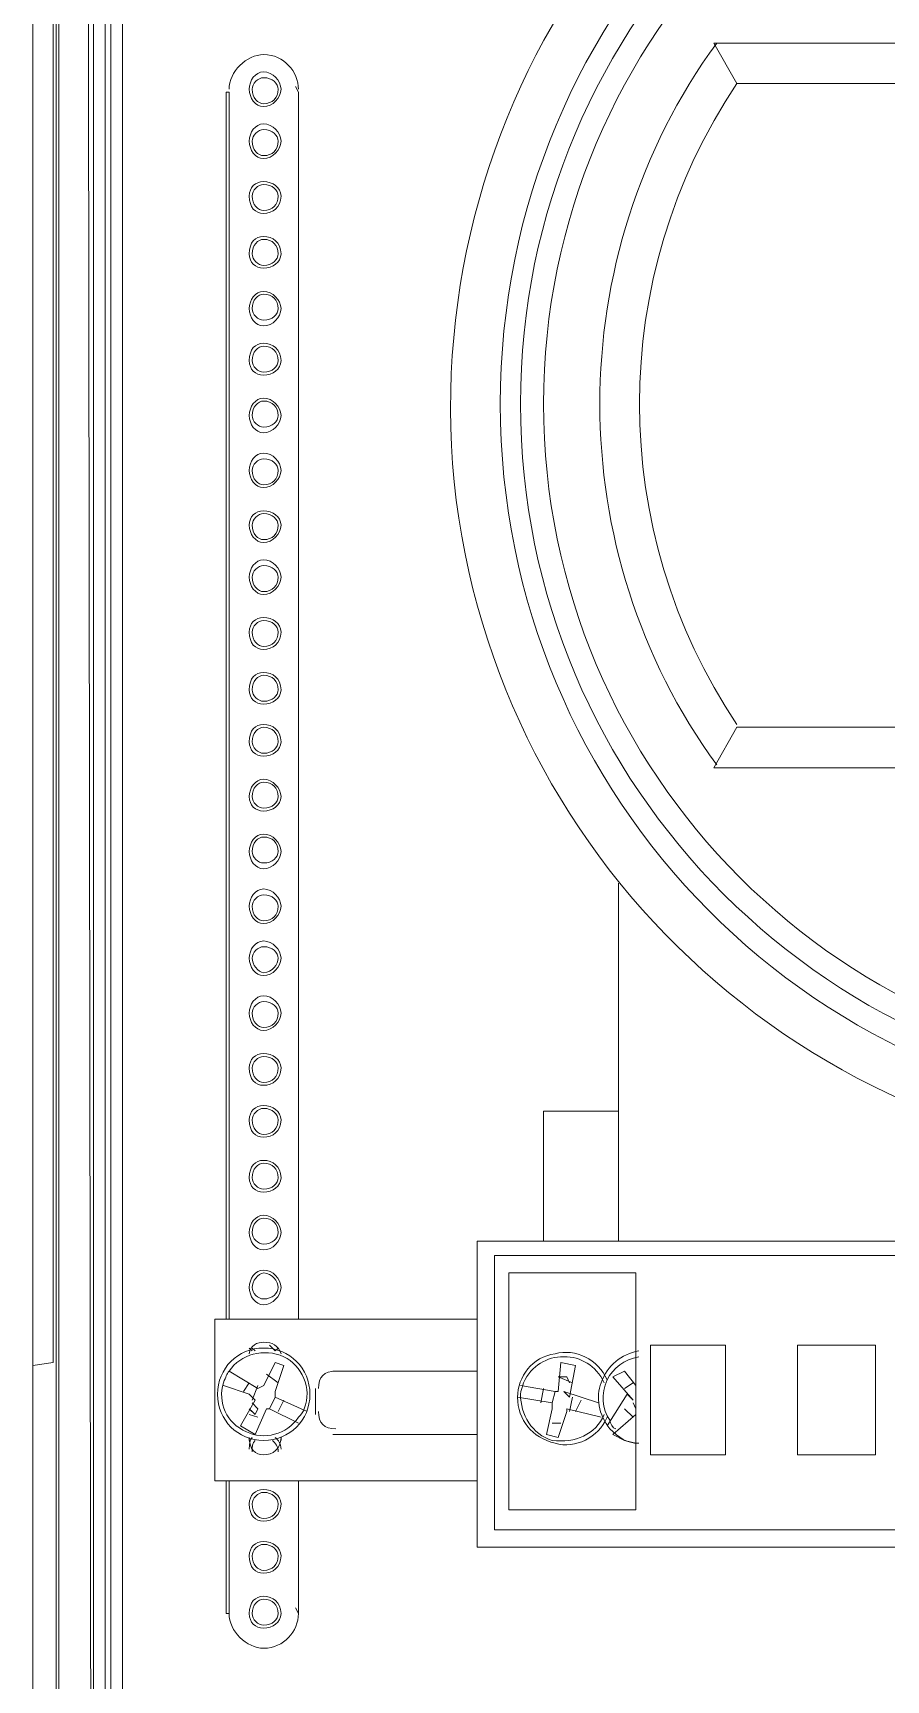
# Model space of a CAD drawing. Header units: metres. Extents: x 2999 to 3164, y 1641 to 1678.
# Drawn here: x 3005.455 to 3005.914, y 1656.407 to 1657.293 of the extents above; entities that cross this region are included whole.
import ezdxf

# ---------------------------------------------------------------- set-up
doc = ezdxf.new("R2010")
doc.units = ezdxf.units.M

msp = doc.modelspace()

# ---------------------------------------------------------------- linework, layer by layer
at = {"color": 7, "linetype": 'Continuous', "lineweight": 20, "true_color": 0x000007}
for points in [[(3005.45479, 1657.74363), (3005.45479, 1655.21551), (3005.45479, 1655.21551)], [(3005.45479, 1657.74363), (3005.45479, 1655.21551), (3005.45479, 1655.21551)], [(3005.4967, 1655.74472), (3005.4967, 1657.66293), (3005.49359, 1657.66603), (3005.49359, 1657.52946)], [(3005.45479, 1656.57656), (3005.46566, 1656.57812), (3005.46566, 1657.65827), (3005.45479, 1657.65827)], [(3005.4967, 1657.66293), (3005.5029, 1657.66293), (3005.5029, 1656.03493)], [(3005.46876, 1657.65206), (3005.46876, 1655.22637), (3005.46876, 1655.22637)], [(3005.46721, 1657.6443), (3005.46721, 1655.22482), (3005.46721, 1655.22482)], [(3005.48738, 1657.53567), (3005.48428, 1657.53877), (3005.48738, 1655.28845)], [(3005.49359, 1655.29), (3005.49359, 1657.52946), (3005.48738, 1657.53567), (3005.48738, 1655.28845)], [(3005.82105, 1657.28735), (3006.35647, 1657.28735), (3006.35647, 1657.28735)], [(3005.83347, 1657.26563), (3005.82105, 1657.28735), (3005.82105, 1657.28735)], [(3005.83347, 1657.26563), (3006.34561, 1657.26563), (3006.35647, 1657.28735)], [(3005.56033, 1656.60139), (3005.56033, 1657.26097), (3005.55877, 1657.26097)], [(3005.55877, 1657.26097), (3005.55877, 1656.60139), (3005.55877, 1656.60139)], [(3005.59757, 1657.26097), (3005.59602, 1657.26408), (3005.59602, 1657.26408)], [(3005.59757, 1656.60139), (3005.59757, 1657.26097), (3005.59757, 1657.26097)], [(3005.59757, 1656.60139), (3005.59757, 1657.26097), (3005.59757, 1657.26097)], [(3005.83347, 1656.91954), (3005.82105, 1656.89782), (3005.82105, 1656.89782)], [(3006.34561, 1656.91954), (3005.83347, 1656.91954), (3005.83347, 1656.91954)], [(3006.35647, 1656.89782), (3005.82105, 1656.89782), (3005.82105, 1656.89782)], [(3005.76984, 1656.6433), (3005.76984, 1656.83574), (3005.76984, 1656.83574)], [(3005.76984, 1656.71313), (3005.72949, 1656.71313), (3005.72949, 1656.6433)], [(3005.69379, 1656.6433), (3006.48373, 1656.6433), (3006.48373, 1656.6433)], [(3005.69379, 1656.47879), (3005.69379, 1656.6433), (3005.69379, 1656.6433)], [(3005.7031, 1656.63554), (3005.7031, 1656.4881), (3005.7031, 1656.4881)], [(3006.47442, 1656.63554), (3005.7031, 1656.63554), (3005.7031, 1656.63554)], [(3005.77915, 1656.62623), (3005.77915, 1656.49897), (3005.71086, 1656.49897), (3005.71086, 1656.62623)], [(3005.71086, 1656.62623), (3005.77915, 1656.62623), (3005.77915, 1656.62623)], [(3005.55257, 1656.60139), (3005.55257, 1656.51449), (3005.55257, 1656.51449)], [(3005.69379, 1656.60139), (3005.55257, 1656.60139), (3005.55257, 1656.60139)], [(3005.57119, 1656.58587), (3005.57274, 1656.58432), (3005.57274, 1656.58432)], [(3005.57274, 1656.58587), (3005.57429, 1656.58432), (3005.57429, 1656.58432)], [(3005.58671, 1656.58587), (3005.58516, 1656.58432), (3005.58205, 1656.58743)], [(3005.58671, 1656.58587), (3005.58516, 1656.58432), (3005.58205, 1656.58743)], [(3005.78691, 1656.58743), (3005.82726, 1656.58743), (3005.82726, 1656.58743)], [(3005.78691, 1656.52845), (3005.78691, 1656.58743), (3005.78691, 1656.58743)], [(3005.82726, 1656.58743), (3005.82726, 1656.52845), (3005.82726, 1656.52845)], [(3005.90796, 1656.58743), (3005.90796, 1656.52845), (3005.86606, 1656.52845)], [(3005.86606, 1656.52845), (3005.86606, 1656.58743), (3005.86606, 1656.58743)], [(3005.86606, 1656.58743), (3005.90796, 1656.58743), (3005.90796, 1656.58743)], [(3005.58516, 1656.55949), (3005.58516, 1656.5626), (3005.58981, 1656.57656), (3005.58516, 1656.57812), (3005.57895, 1656.5657), (3005.57584, 1656.56415), (3005.56033, 1656.57346)], [(3005.71707, 1656.5657), (3005.7357, 1656.5626), (3005.73725, 1656.5626), (3005.7388, 1656.57812)], [(3005.7388, 1656.57812), (3005.74656, 1656.57656), (3005.74345, 1656.55949), (3005.74035, 1656.5626), (3005.75897, 1656.55639)], [(3005.56808, 1656.5626), (3005.57119, 1656.56725), (3005.57119, 1656.56725)], [(3005.58671, 1656.56725), (3005.5805, 1656.57191), (3005.5805, 1656.57191)], [(3005.69379, 1656.57346), (3005.6162, 1656.57346), (3005.6162, 1656.57346)], [(3005.73725, 1656.57036), (3005.7419, 1656.57036), (3005.74345, 1656.56725)], [(3005.74501, 1656.56725), (3005.73725, 1656.57036), (3005.73725, 1656.57036)], [(3005.77915, 1656.5657), (3005.77294, 1656.57346), (3005.76673, 1656.57036), (3005.7776, 1656.55794), (3005.77449, 1656.56104), (3005.76363, 1656.54397)], [(3005.7776, 1656.56725), (3005.77294, 1656.56415), (3005.77294, 1656.56415)], [(3005.57429, 1656.53932), (3005.56653, 1656.54397), (3005.57429, 1656.55794), (3005.57119, 1656.56104), (3005.55722, 1656.5657)], [(3005.57584, 1656.5657), (3005.57274, 1656.55794), (3005.57274, 1656.55794)], [(3005.58205, 1656.55328), (3005.58516, 1656.55949), (3005.58516, 1656.55949)], [(3005.60223, 1656.55173), (3005.58516, 1656.55949), (3005.58516, 1656.55949)], [(3005.58981, 1656.55794), (3005.58671, 1656.55173), (3005.58671, 1656.55173)], [(3005.60688, 1656.56415), (3005.60688, 1656.55018), (3005.60688, 1656.55018)], [(3005.71552, 1656.55949), (3005.73414, 1656.55639), (3005.73414, 1656.55328), (3005.73104, 1656.53932), (3005.73725, 1656.53776), (3005.7419, 1656.55173)], [(3005.72794, 1656.55639), (3005.72949, 1656.56415), (3005.72949, 1656.56415)], [(3005.7357, 1656.5626), (3005.73414, 1656.55639), (3005.73414, 1656.55639)], [(3005.74345, 1656.55173), (3005.74501, 1656.55949), (3005.74501, 1656.55949)], [(3005.74966, 1656.55794), (3005.74656, 1656.55173), (3005.74656, 1656.55173)], [(3005.57429, 1656.55018), (3005.57119, 1656.55328), (3005.57274, 1656.55173), (3005.57429, 1656.55018), (3005.57584, 1656.55328)], [(3005.57119, 1656.55018), (3005.57584, 1656.54863), (3005.57584, 1656.54863)], [(3005.57274, 1656.55639), (3005.57584, 1656.55328), (3005.57584, 1656.55328)], [(3005.59757, 1656.54552), (3005.58205, 1656.55328), (3005.5805, 1656.55328), (3005.57429, 1656.53932)], [(3005.7419, 1656.55173), (3005.7419, 1656.55328), (3005.76053, 1656.54863)], [(3005.77915, 1656.55018), (3005.76673, 1656.53932), (3005.76673, 1656.53932)], [(3005.7776, 1656.54863), (3005.77294, 1656.55328), (3005.77294, 1656.55328)], [(3005.7776, 1656.55639), (3005.77915, 1656.55328), (3005.77915, 1656.55328)], [(3005.6162, 1656.53932), (3005.69379, 1656.53932), (3005.69379, 1656.53932)], [(3005.73414, 1656.54552), (3005.7388, 1656.54552), (3005.7388, 1656.54552)], [(3005.76673, 1656.53932), (3005.77294, 1656.53621), (3005.77915, 1656.53466)], [(3005.57119, 1656.53776), (3005.57119, 1656.53621), (3005.57119, 1656.53621)], [(3005.58826, 1656.53621), (3005.58826, 1656.53776), (3005.58826, 1656.53776)], [(3005.82726, 1656.52845), (3005.78691, 1656.52845), (3005.78691, 1656.52845)], [(3005.55257, 1656.51449), (3005.69379, 1656.51449), (3005.69379, 1656.51449)], [(3005.56033, 1656.51449), (3005.56033, 1656.4431), (3005.55877, 1656.4431)], [(3005.55877, 1656.51449), (3005.55877, 1656.4431), (3005.55877, 1656.4431)], [(3005.59757, 1656.4431), (3005.59757, 1656.51449), (3005.59757, 1656.51449)], [(3005.59757, 1656.4431), (3005.59757, 1656.51449), (3005.59757, 1656.51449)], [(3005.7031, 1656.4881), (3006.47442, 1656.4881), (3006.47442, 1656.4881)], [(3006.48373, 1656.47879), (3005.69379, 1656.47879), (3005.69379, 1656.47879)], [(3005.59757, 1656.4431), (3005.59602, 1656.4462), (3005.59602, 1656.4462)]]:
    msp.add_lwpolyline(points, dxfattribs=at)
for points, knots in [([(3006.00729, 1657.49532), (3005.80088, 1657.45186), (3005.6612, 1657.26097), (3005.68138, 1657.05146), (3005.68138, 1657.05146), (3005.7031, 1656.84195), (3005.88003, 1656.68365), (3006.08954, 1656.68365), (3006.08954, 1656.68365), (3006.3006, 1656.68365), (3006.47597, 1656.84195), (3006.4977, 1657.05146), (3006.4977, 1657.05146), (3006.51943, 1657.26097), (3006.37975, 1657.45186), (3006.17334, 1657.49532)], [0, 0, 0, 0, 0.0625, 0.0625, 0.0625, 0.062501, 0.125, 0.125, 0.125, 0.125001, 0.1875, 0.1875, 0.1875, 0.187501, 1, 1, 1, 1]), ([(3006.47442, 1657.09336), (3006.47442, 1657.30598), (3006.30216, 1657.47824), (3006.08954, 1657.47824), (3006.08954, 1657.47824), (3005.87692, 1657.47824), (3005.70621, 1657.30598), (3005.70621, 1657.09336), (3005.70621, 1657.09336), (3005.70621, 1656.88074), (3005.87692, 1656.70848), (3006.08954, 1656.70848), (3006.08954, 1656.70848), (3006.30216, 1656.70848), (3006.47442, 1656.88074), (3006.47442, 1657.09336)], [0, 0, 0, 0, 0.0625, 0.0625, 0.0625, 0.062501, 0.125, 0.125, 0.125, 0.125001, 0.1875, 0.1875, 0.1875, 0.187501, 1, 1, 1, 1]), ([(3006.46201, 1657.09336), (3006.46201, 1657.29977), (3006.29595, 1657.46583), (3006.08954, 1657.46583), (3006.08954, 1657.46583), (3005.88468, 1657.46583), (3005.71707, 1657.29977), (3005.71707, 1657.09336), (3005.71707, 1657.09336), (3005.71707, 1656.88695), (3005.88468, 1656.72089), (3006.08954, 1656.72089), (3006.08954, 1656.72089), (3006.29595, 1656.72089), (3006.46201, 1656.88695), (3006.46201, 1657.09336)], [0, 0, 0, 0, 0.0625, 0.0625, 0.0625, 0.062501, 0.125, 0.125, 0.125, 0.125001, 0.1875, 0.1875, 0.1875, 0.187501, 1, 1, 1, 1]), ([(3006.45114, 1657.09336), (3006.45114, 1657.29201), (3006.28974, 1657.45341), (3006.08954, 1657.45341), (3006.08954, 1657.45341), (3005.89089, 1657.45341), (3005.72949, 1657.29201), (3005.72949, 1657.09336), (3005.72949, 1657.09336), (3005.72949, 1656.89471), (3005.89089, 1656.73331), (3006.08954, 1656.73331), (3006.08954, 1656.73331), (3006.28974, 1656.73331), (3006.45114, 1656.89471), (3006.45114, 1657.09336)], [0, 0, 0, 0, 0.0625, 0.0625, 0.0625, 0.062501, 0.125, 0.125, 0.125, 0.125001, 0.1875, 0.1875, 0.1875, 0.187501, 1, 1, 1, 1]), ([(3005.59757, 1657.26252), (3005.59757, 1657.27184), (3005.58981, 1657.28115), (3005.57895, 1657.28115), (3005.57895, 1657.28115), (3005.56964, 1657.28115), (3005.56033, 1657.27184), (3005.56033, 1657.26252)], [0, 0, 0, 0, 0.125, 0.125, 0.125, 0.125001, 1, 1, 1, 1]), ([(3005.59757, 1657.26252), (3005.59757, 1657.27184), (3005.58981, 1657.28115), (3005.57895, 1657.28115), (3005.57895, 1657.28115), (3005.56964, 1657.28115), (3005.56033, 1657.27184), (3005.56033, 1657.26252)], [0, 0, 0, 0, 0.125, 0.125, 0.125, 0.125001, 1, 1, 1, 1]), ([(3005.58826, 1657.26252), (3005.58826, 1657.26718), (3005.5836, 1657.27184), (3005.57895, 1657.27184), (3005.57895, 1657.27184), (3005.57429, 1657.27184), (3005.57119, 1657.26718), (3005.57119, 1657.26252), (3005.57119, 1657.26252), (3005.57119, 1657.25787), (3005.57429, 1657.25321), (3005.57895, 1657.25321), (3005.57895, 1657.25321), (3005.5836, 1657.25321), (3005.58826, 1657.25787), (3005.58826, 1657.26252)], [0, 0, 0, 0, 0.0625, 0.0625, 0.0625, 0.062501, 0.125, 0.125, 0.125, 0.125001, 0.1875, 0.1875, 0.1875, 0.187501, 1, 1, 1, 1]), ([(3005.58671, 1657.26252), (3005.58671, 1657.26563), (3005.5836, 1657.26873), (3005.57895, 1657.26873), (3005.57895, 1657.26873), (3005.57584, 1657.26873), (3005.57274, 1657.26563), (3005.57274, 1657.26252), (3005.57274, 1657.26252), (3005.57274, 1657.25787), (3005.57584, 1657.25476), (3005.57895, 1657.25476), (3005.57895, 1657.25476), (3005.5836, 1657.25476), (3005.58671, 1657.25787), (3005.58671, 1657.26252)], [0, 0, 0, 0, 0.0625, 0.0625, 0.0625, 0.062501, 0.125, 0.125, 0.125, 0.125001, 0.1875, 0.1875, 0.1875, 0.187501, 1, 1, 1, 1]), ([(3005.58826, 1657.23459), (3005.58826, 1657.23924), (3005.5836, 1657.2439), (3005.57895, 1657.2439), (3005.57895, 1657.2439), (3005.57429, 1657.2439), (3005.57119, 1657.23924), (3005.57119, 1657.23459), (3005.57119, 1657.23459), (3005.57119, 1657.22993), (3005.57429, 1657.22528), (3005.57895, 1657.22528), (3005.57895, 1657.22528), (3005.5836, 1657.22528), (3005.58826, 1657.22993), (3005.58826, 1657.23459)], [0, 0, 0, 0, 0.0625, 0.0625, 0.0625, 0.062501, 0.125, 0.125, 0.125, 0.125001, 0.1875, 0.1875, 0.1875, 0.187501, 1, 1, 1, 1]), ([(3005.58671, 1657.23459), (3005.58671, 1657.23769), (3005.5836, 1657.2408), (3005.57895, 1657.2408), (3005.57895, 1657.2408), (3005.57584, 1657.2408), (3005.57274, 1657.23769), (3005.57274, 1657.23459), (3005.57274, 1657.23459), (3005.57274, 1657.22993), (3005.57584, 1657.22683), (3005.57895, 1657.22683), (3005.57895, 1657.22683), (3005.5836, 1657.22683), (3005.58671, 1657.22993), (3005.58671, 1657.23459)], [0, 0, 0, 0, 0.0625, 0.0625, 0.0625, 0.062501, 0.125, 0.125, 0.125, 0.125001, 0.1875, 0.1875, 0.1875, 0.187501, 1, 1, 1, 1]), ([(3005.58826, 1657.2051), (3005.58826, 1657.20976), (3005.5836, 1657.21286), (3005.57895, 1657.21286), (3005.57895, 1657.21286), (3005.57429, 1657.21286), (3005.57119, 1657.20976), (3005.57119, 1657.2051), (3005.57119, 1657.2051), (3005.57119, 1657.19889), (3005.57429, 1657.19579), (3005.57895, 1657.19579), (3005.57895, 1657.19579), (3005.5836, 1657.19579), (3005.58826, 1657.19889), (3005.58826, 1657.2051)], [0, 0, 0, 0, 0.0625, 0.0625, 0.0625, 0.062501, 0.125, 0.125, 0.125, 0.125001, 0.1875, 0.1875, 0.1875, 0.187501, 1, 1, 1, 1]), ([(3005.58671, 1657.2051), (3005.58671, 1657.20821), (3005.5836, 1657.21131), (3005.57895, 1657.21131), (3005.57895, 1657.21131), (3005.57584, 1657.21131), (3005.57274, 1657.20821), (3005.57274, 1657.2051), (3005.57274, 1657.2051), (3005.57274, 1657.20045), (3005.57584, 1657.19734), (3005.57895, 1657.19734), (3005.57895, 1657.19734), (3005.5836, 1657.19734), (3005.58671, 1657.20045), (3005.58671, 1657.2051)], [0, 0, 0, 0, 0.0625, 0.0625, 0.0625, 0.062501, 0.125, 0.125, 0.125, 0.125001, 0.1875, 0.1875, 0.1875, 0.187501, 1, 1, 1, 1]), ([(3005.58826, 1657.17406), (3005.58826, 1657.18027), (3005.5836, 1657.18337), (3005.57895, 1657.18337), (3005.57895, 1657.18337), (3005.57429, 1657.18337), (3005.57119, 1657.18027), (3005.57119, 1657.17406), (3005.57119, 1657.17406), (3005.57119, 1657.16941), (3005.57429, 1657.1663), (3005.57895, 1657.1663), (3005.57895, 1657.1663), (3005.5836, 1657.1663), (3005.58826, 1657.16941), (3005.58826, 1657.17406)], [0, 0, 0, 0, 0.0625, 0.0625, 0.0625, 0.062501, 0.125, 0.125, 0.125, 0.125001, 0.1875, 0.1875, 0.1875, 0.187501, 1, 1, 1, 1]), ([(3005.58671, 1657.17406), (3005.58671, 1657.17872), (3005.5836, 1657.18182), (3005.57895, 1657.18182), (3005.57895, 1657.18182), (3005.57584, 1657.18182), (3005.57274, 1657.17872), (3005.57274, 1657.17406), (3005.57274, 1657.17406), (3005.57274, 1657.17096), (3005.57584, 1657.16786), (3005.57895, 1657.16786), (3005.57895, 1657.16786), (3005.5836, 1657.16786), (3005.58671, 1657.17096), (3005.58671, 1657.17406)], [0, 0, 0, 0, 0.0625, 0.0625, 0.0625, 0.062501, 0.125, 0.125, 0.125, 0.125001, 0.1875, 0.1875, 0.1875, 0.187501, 1, 1, 1, 1]), ([(3005.58826, 1657.14458), (3005.58826, 1657.14923), (3005.5836, 1657.15389), (3005.57895, 1657.15389), (3005.57895, 1657.15389), (3005.57429, 1657.15389), (3005.57119, 1657.14923), (3005.57119, 1657.14458), (3005.57119, 1657.14458), (3005.57119, 1657.13992), (3005.57429, 1657.13526), (3005.57895, 1657.13526), (3005.57895, 1657.13526), (3005.5836, 1657.13526), (3005.58826, 1657.13992), (3005.58826, 1657.14458)], [0, 0, 0, 0, 0.0625, 0.0625, 0.0625, 0.062501, 0.125, 0.125, 0.125, 0.125001, 0.1875, 0.1875, 0.1875, 0.187501, 1, 1, 1, 1]), ([(3005.58671, 1657.14458), (3005.58671, 1657.14923), (3005.5836, 1657.15234), (3005.57895, 1657.15234), (3005.57895, 1657.15234), (3005.57584, 1657.15234), (3005.57274, 1657.14923), (3005.57274, 1657.14458), (3005.57274, 1657.14458), (3005.57274, 1657.14147), (3005.57584, 1657.13837), (3005.57895, 1657.13837), (3005.57895, 1657.13837), (3005.5836, 1657.13837), (3005.58671, 1657.14147), (3005.58671, 1657.14458)], [0, 0, 0, 0, 0.0625, 0.0625, 0.0625, 0.062501, 0.125, 0.125, 0.125, 0.125001, 0.1875, 0.1875, 0.1875, 0.187501, 1, 1, 1, 1]), ([(3005.58826, 1657.11664), (3005.58826, 1657.12285), (3005.5836, 1657.12595), (3005.57895, 1657.12595), (3005.57895, 1657.12595), (3005.57429, 1657.12595), (3005.57119, 1657.12285), (3005.57119, 1657.11664), (3005.57119, 1657.11664), (3005.57119, 1657.11198), (3005.57429, 1657.10888), (3005.57895, 1657.10888), (3005.57895, 1657.10888), (3005.5836, 1657.10888), (3005.58826, 1657.11198), (3005.58826, 1657.11664)], [0, 0, 0, 0, 0.0625, 0.0625, 0.0625, 0.062501, 0.125, 0.125, 0.125, 0.125001, 0.1875, 0.1875, 0.1875, 0.187501, 1, 1, 1, 1]), ([(3005.58671, 1657.11664), (3005.58671, 1657.1213), (3005.5836, 1657.1244), (3005.57895, 1657.1244), (3005.57895, 1657.1244), (3005.57584, 1657.1244), (3005.57274, 1657.1213), (3005.57274, 1657.11664), (3005.57274, 1657.11664), (3005.57274, 1657.11354), (3005.57584, 1657.11043), (3005.57895, 1657.11043), (3005.57895, 1657.11043), (3005.5836, 1657.11043), (3005.58671, 1657.11354), (3005.58671, 1657.11664)], [0, 0, 0, 0, 0.0625, 0.0625, 0.0625, 0.062501, 0.125, 0.125, 0.125, 0.125001, 0.1875, 0.1875, 0.1875, 0.187501, 1, 1, 1, 1]), ([(3005.58826, 1657.08715), (3005.58826, 1657.09181), (3005.5836, 1657.09647), (3005.57895, 1657.09647), (3005.57895, 1657.09647), (3005.57429, 1657.09647), (3005.57119, 1657.09181), (3005.57119, 1657.08715), (3005.57119, 1657.08715), (3005.57119, 1657.0825), (3005.57429, 1657.07784), (3005.57895, 1657.07784), (3005.57895, 1657.07784), (3005.5836, 1657.07784), (3005.58826, 1657.0825), (3005.58826, 1657.08715)], [0, 0, 0, 0, 0.0625, 0.0625, 0.0625, 0.062501, 0.125, 0.125, 0.125, 0.125001, 0.1875, 0.1875, 0.1875, 0.187501, 1, 1, 1, 1]), ([(3005.58671, 1657.08715), (3005.58671, 1657.09181), (3005.5836, 1657.09491), (3005.57895, 1657.09491), (3005.57895, 1657.09491), (3005.57584, 1657.09491), (3005.57274, 1657.09181), (3005.57274, 1657.08715), (3005.57274, 1657.08715), (3005.57274, 1657.08405), (3005.57584, 1657.08095), (3005.57895, 1657.08095), (3005.57895, 1657.08095), (3005.5836, 1657.08095), (3005.58671, 1657.08405), (3005.58671, 1657.08715)], [0, 0, 0, 0, 0.0625, 0.0625, 0.0625, 0.062501, 0.125, 0.125, 0.125, 0.125001, 0.1875, 0.1875, 0.1875, 0.187501, 1, 1, 1, 1]), ([(3005.58826, 1657.05767), (3005.58826, 1657.06232), (3005.5836, 1657.06698), (3005.57895, 1657.06698), (3005.57895, 1657.06698), (3005.57429, 1657.06698), (3005.57119, 1657.06232), (3005.57119, 1657.05767), (3005.57119, 1657.05767), (3005.57119, 1657.05301), (3005.57429, 1657.04836), (3005.57895, 1657.04836), (3005.57895, 1657.04836), (3005.5836, 1657.04836), (3005.58826, 1657.05301), (3005.58826, 1657.05767)], [0, 0, 0, 0, 0.0625, 0.0625, 0.0625, 0.062501, 0.125, 0.125, 0.125, 0.125001, 0.1875, 0.1875, 0.1875, 0.187501, 1, 1, 1, 1]), ([(3005.58671, 1657.05767), (3005.58671, 1657.06077), (3005.5836, 1657.06387), (3005.57895, 1657.06387), (3005.57895, 1657.06387), (3005.57584, 1657.06387), (3005.57274, 1657.06077), (3005.57274, 1657.05767), (3005.57274, 1657.05767), (3005.57274, 1657.05301), (3005.57584, 1657.04991), (3005.57895, 1657.04991), (3005.57895, 1657.04991), (3005.5836, 1657.04991), (3005.58671, 1657.05301), (3005.58671, 1657.05767)], [0, 0, 0, 0, 0.0625, 0.0625, 0.0625, 0.062501, 0.125, 0.125, 0.125, 0.125001, 0.1875, 0.1875, 0.1875, 0.187501, 1, 1, 1, 1]), ([(3005.58826, 1657.02818), (3005.58826, 1657.03284), (3005.5836, 1657.03594), (3005.57895, 1657.03594), (3005.57895, 1657.03594), (3005.57429, 1657.03594), (3005.57119, 1657.03284), (3005.57119, 1657.02818), (3005.57119, 1657.02818), (3005.57119, 1657.02352), (3005.57429, 1657.01887), (3005.57895, 1657.01887), (3005.57895, 1657.01887), (3005.5836, 1657.01887), (3005.58826, 1657.02352), (3005.58826, 1657.02818)], [0, 0, 0, 0, 0.0625, 0.0625, 0.0625, 0.062501, 0.125, 0.125, 0.125, 0.125001, 0.1875, 0.1875, 0.1875, 0.187501, 1, 1, 1, 1]), ([(3005.58671, 1657.02818), (3005.58671, 1657.03128), (3005.5836, 1657.03439), (3005.57895, 1657.03439), (3005.57895, 1657.03439), (3005.57584, 1657.03439), (3005.57274, 1657.03128), (3005.57274, 1657.02818), (3005.57274, 1657.02818), (3005.57274, 1657.02352), (3005.57584, 1657.02042), (3005.57895, 1657.02042), (3005.57895, 1657.02042), (3005.5836, 1657.02042), (3005.58671, 1657.02352), (3005.58671, 1657.02818)], [0, 0, 0, 0, 0.0625, 0.0625, 0.0625, 0.062501, 0.125, 0.125, 0.125, 0.125001, 0.1875, 0.1875, 0.1875, 0.187501, 1, 1, 1, 1]), ([(3005.58826, 1657.00024), (3005.58826, 1657.0049), (3005.5836, 1657.00956), (3005.57895, 1657.00956), (3005.57895, 1657.00956), (3005.57429, 1657.00956), (3005.57119, 1657.0049), (3005.57119, 1657.00024), (3005.57119, 1657.00024), (3005.57119, 1656.99559), (3005.57429, 1656.99093), (3005.57895, 1656.99093), (3005.57895, 1656.99093), (3005.5836, 1656.99093), (3005.58826, 1656.99559), (3005.58826, 1657.00024)], [0, 0, 0, 0, 0.0625, 0.0625, 0.0625, 0.062501, 0.125, 0.125, 0.125, 0.125001, 0.1875, 0.1875, 0.1875, 0.187501, 1, 1, 1, 1]), ([(3005.58671, 1657.00024), (3005.58671, 1657.00335), (3005.5836, 1657.00645), (3005.57895, 1657.00645), (3005.57895, 1657.00645), (3005.57584, 1657.00645), (3005.57274, 1657.00335), (3005.57274, 1657.00024), (3005.57274, 1657.00024), (3005.57274, 1656.99559), (3005.57584, 1656.99248), (3005.57895, 1656.99248), (3005.57895, 1656.99248), (3005.5836, 1656.99248), (3005.58671, 1656.99559), (3005.58671, 1657.00024)], [0, 0, 0, 0, 0.0625, 0.0625, 0.0625, 0.062501, 0.125, 0.125, 0.125, 0.125001, 0.1875, 0.1875, 0.1875, 0.187501, 1, 1, 1, 1]), ([(3005.58826, 1656.97076), (3005.58826, 1656.97541), (3005.5836, 1656.97852), (3005.57895, 1656.97852), (3005.57895, 1656.97852), (3005.57429, 1656.97852), (3005.57119, 1656.97541), (3005.57119, 1656.97076), (3005.57119, 1656.97076), (3005.57119, 1656.96455), (3005.57429, 1656.96145), (3005.57895, 1656.96145), (3005.57895, 1656.96145), (3005.5836, 1656.96145), (3005.58826, 1656.96455), (3005.58826, 1656.97076)], [0, 0, 0, 0, 0.0625, 0.0625, 0.0625, 0.062501, 0.125, 0.125, 0.125, 0.125001, 0.1875, 0.1875, 0.1875, 0.187501, 1, 1, 1, 1]), ([(3005.58671, 1656.97076), (3005.58671, 1656.97386), (3005.5836, 1656.97697), (3005.57895, 1656.97697), (3005.57895, 1656.97697), (3005.57584, 1656.97697), (3005.57274, 1656.97386), (3005.57274, 1656.97076), (3005.57274, 1656.97076), (3005.57274, 1656.9661), (3005.57584, 1656.963), (3005.57895, 1656.963), (3005.57895, 1656.963), (3005.5836, 1656.963), (3005.58671, 1656.9661), (3005.58671, 1656.97076)], [0, 0, 0, 0, 0.0625, 0.0625, 0.0625, 0.062501, 0.125, 0.125, 0.125, 0.125001, 0.1875, 0.1875, 0.1875, 0.187501, 1, 1, 1, 1]), ([(3005.58826, 1656.93972), (3005.58826, 1656.94593), (3005.5836, 1656.94903), (3005.57895, 1656.94903), (3005.57895, 1656.94903), (3005.57429, 1656.94903), (3005.57119, 1656.94593), (3005.57119, 1656.93972), (3005.57119, 1656.93972), (3005.57119, 1656.93506), (3005.57429, 1656.93196), (3005.57895, 1656.93196), (3005.57895, 1656.93196), (3005.5836, 1656.93196), (3005.58826, 1656.93506), (3005.58826, 1656.93972)], [0, 0, 0, 0, 0.0625, 0.0625, 0.0625, 0.062501, 0.125, 0.125, 0.125, 0.125001, 0.1875, 0.1875, 0.1875, 0.187501, 1, 1, 1, 1]), ([(3005.58671, 1656.93972), (3005.58671, 1656.94437), (3005.5836, 1656.94748), (3005.57895, 1656.94748), (3005.57895, 1656.94748), (3005.57584, 1656.94748), (3005.57274, 1656.94437), (3005.57274, 1656.93972), (3005.57274, 1656.93972), (3005.57274, 1656.93661), (3005.57584, 1656.93351), (3005.57895, 1656.93351), (3005.57895, 1656.93351), (3005.5836, 1656.93351), (3005.58671, 1656.93661), (3005.58671, 1656.93972)], [0, 0, 0, 0, 0.0625, 0.0625, 0.0625, 0.062501, 0.125, 0.125, 0.125, 0.125001, 0.1875, 0.1875, 0.1875, 0.187501, 1, 1, 1, 1]), ([(3005.58826, 1656.91178), (3005.58826, 1656.91799), (3005.5836, 1656.9211), (3005.57895, 1656.9211), (3005.57895, 1656.9211), (3005.57429, 1656.9211), (3005.57119, 1656.91799), (3005.57119, 1656.91178), (3005.57119, 1656.91178), (3005.57119, 1656.90713), (3005.57429, 1656.90402), (3005.57895, 1656.90402), (3005.57895, 1656.90402), (3005.5836, 1656.90402), (3005.58826, 1656.90713), (3005.58826, 1656.91178)], [0, 0, 0, 0, 0.0625, 0.0625, 0.0625, 0.062501, 0.125, 0.125, 0.125, 0.125001, 0.1875, 0.1875, 0.1875, 0.187501, 1, 1, 1, 1]), ([(3005.58671, 1656.91178), (3005.58671, 1656.91644), (3005.5836, 1656.91954), (3005.57895, 1656.91954), (3005.57895, 1656.91954), (3005.57584, 1656.91954), (3005.57274, 1656.91644), (3005.57274, 1656.91178), (3005.57274, 1656.91178), (3005.57274, 1656.90868), (3005.57584, 1656.90558), (3005.57895, 1656.90558), (3005.57895, 1656.90558), (3005.5836, 1656.90558), (3005.58671, 1656.90868), (3005.58671, 1656.91178)], [0, 0, 0, 0, 0.0625, 0.0625, 0.0625, 0.062501, 0.125, 0.125, 0.125, 0.125001, 0.1875, 0.1875, 0.1875, 0.187501, 1, 1, 1, 1]), ([(3005.58826, 1656.8823), (3005.58826, 1656.88695), (3005.5836, 1656.89161), (3005.57895, 1656.89161), (3005.57895, 1656.89161), (3005.57429, 1656.89161), (3005.57119, 1656.88695), (3005.57119, 1656.8823), (3005.57119, 1656.8823), (3005.57119, 1656.87764), (3005.57429, 1656.87454), (3005.57895, 1656.87454), (3005.57895, 1656.87454), (3005.5836, 1656.87454), (3005.58826, 1656.87764), (3005.58826, 1656.8823)], [0, 0, 0, 0, 0.0625, 0.0625, 0.0625, 0.062501, 0.125, 0.125, 0.125, 0.125001, 0.1875, 0.1875, 0.1875, 0.187501, 1, 1, 1, 1]), ([(3005.58671, 1656.8823), (3005.58671, 1656.88695), (3005.5836, 1656.89006), (3005.57895, 1656.89006), (3005.57895, 1656.89006), (3005.57584, 1656.89006), (3005.57274, 1656.88695), (3005.57274, 1656.8823), (3005.57274, 1656.8823), (3005.57274, 1656.87919), (3005.57584, 1656.87609), (3005.57895, 1656.87609), (3005.57895, 1656.87609), (3005.5836, 1656.87609), (3005.58671, 1656.87919), (3005.58671, 1656.8823)], [0, 0, 0, 0, 0.0625, 0.0625, 0.0625, 0.062501, 0.125, 0.125, 0.125, 0.125001, 0.1875, 0.1875, 0.1875, 0.187501, 1, 1, 1, 1]), ([(3005.58826, 1656.85281), (3005.58826, 1656.85747), (3005.5836, 1656.86212), (3005.57895, 1656.86212), (3005.57895, 1656.86212), (3005.57429, 1656.86212), (3005.57119, 1656.85747), (3005.57119, 1656.85281), (3005.57119, 1656.85281), (3005.57119, 1656.84815), (3005.57429, 1656.8435), (3005.57895, 1656.8435), (3005.57895, 1656.8435), (3005.5836, 1656.8435), (3005.58826, 1656.84815), (3005.58826, 1656.85281)], [0, 0, 0, 0, 0.0625, 0.0625, 0.0625, 0.062501, 0.125, 0.125, 0.125, 0.125001, 0.1875, 0.1875, 0.1875, 0.187501, 1, 1, 1, 1]), ([(3005.58671, 1656.85281), (3005.58671, 1656.85747), (3005.5836, 1656.86057), (3005.57895, 1656.86057), (3005.57895, 1656.86057), (3005.57584, 1656.86057), (3005.57274, 1656.85747), (3005.57274, 1656.85281), (3005.57274, 1656.85281), (3005.57274, 1656.84971), (3005.57584, 1656.8466), (3005.57895, 1656.8466), (3005.57895, 1656.8466), (3005.5836, 1656.8466), (3005.58671, 1656.84971), (3005.58671, 1656.85281)], [0, 0, 0, 0, 0.0625, 0.0625, 0.0625, 0.062501, 0.125, 0.125, 0.125, 0.125001, 0.1875, 0.1875, 0.1875, 0.187501, 1, 1, 1, 1]), ([(3005.58826, 1656.82332), (3005.58826, 1656.82798), (3005.5836, 1656.83263), (3005.57895, 1656.83263), (3005.57895, 1656.83263), (3005.57429, 1656.83263), (3005.57119, 1656.82798), (3005.57119, 1656.82332), (3005.57119, 1656.82332), (3005.57119, 1656.81867), (3005.57429, 1656.81401), (3005.57895, 1656.81401), (3005.57895, 1656.81401), (3005.5836, 1656.81401), (3005.58826, 1656.81867), (3005.58826, 1656.82332)], [0, 0, 0, 0, 0.0625, 0.0625, 0.0625, 0.062501, 0.125, 0.125, 0.125, 0.125001, 0.1875, 0.1875, 0.1875, 0.187501, 1, 1, 1, 1]), ([(3005.58671, 1656.82332), (3005.58671, 1656.82643), (3005.5836, 1656.82953), (3005.57895, 1656.82953), (3005.57895, 1656.82953), (3005.57584, 1656.82953), (3005.57274, 1656.82643), (3005.57274, 1656.82332), (3005.57274, 1656.82332), (3005.57274, 1656.81867), (3005.57584, 1656.81556), (3005.57895, 1656.81556), (3005.57895, 1656.81556), (3005.5836, 1656.81556), (3005.58671, 1656.81867), (3005.58671, 1656.82332)], [0, 0, 0, 0, 0.0625, 0.0625, 0.0625, 0.062501, 0.125, 0.125, 0.125, 0.125001, 0.1875, 0.1875, 0.1875, 0.187501, 1, 1, 1, 1]), ([(3005.58826, 1656.79539), (3005.58826, 1656.80004), (3005.5836, 1656.8047), (3005.57895, 1656.8047), (3005.57895, 1656.8047), (3005.57429, 1656.8047), (3005.57119, 1656.80004), (3005.57119, 1656.79539), (3005.57119, 1656.79539), (3005.57119, 1656.79073), (3005.57429, 1656.78608), (3005.57895, 1656.78608), (3005.57895, 1656.78608), (3005.5836, 1656.78608), (3005.58826, 1656.79073), (3005.58826, 1656.79539)], [0, 0, 0, 0, 0.0625, 0.0625, 0.0625, 0.062501, 0.125, 0.125, 0.125, 0.125001, 0.1875, 0.1875, 0.1875, 0.187501, 1, 1, 1, 1]), ([(3005.58671, 1656.79539), (3005.58671, 1656.79849), (3005.5836, 1656.8016), (3005.57895, 1656.8016), (3005.57895, 1656.8016), (3005.57584, 1656.8016), (3005.57274, 1656.79849), (3005.57274, 1656.79539), (3005.57274, 1656.79539), (3005.57274, 1656.79228), (3005.57584, 1656.78763), (3005.57895, 1656.78763), (3005.57895, 1656.78763), (3005.5836, 1656.78763), (3005.58671, 1656.79228), (3005.58671, 1656.79539)], [0, 0, 0, 0, 0.0625, 0.0625, 0.0625, 0.062501, 0.125, 0.125, 0.125, 0.125001, 0.1875, 0.1875, 0.1875, 0.187501, 1, 1, 1, 1]), ([(3005.58826, 1656.7659), (3005.58826, 1656.77056), (3005.5836, 1656.77521), (3005.57895, 1656.77521), (3005.57895, 1656.77521), (3005.57429, 1656.77521), (3005.57119, 1656.77056), (3005.57119, 1656.7659), (3005.57119, 1656.7659), (3005.57119, 1656.76124), (3005.57429, 1656.75659), (3005.57895, 1656.75659), (3005.57895, 1656.75659), (3005.5836, 1656.75659), (3005.58826, 1656.76124), (3005.58826, 1656.7659)], [0, 0, 0, 0, 0.0625, 0.0625, 0.0625, 0.062501, 0.125, 0.125, 0.125, 0.125001, 0.1875, 0.1875, 0.1875, 0.187501, 1, 1, 1, 1]), ([(3005.58671, 1656.7659), (3005.58671, 1656.769), (3005.5836, 1656.77211), (3005.57895, 1656.77211), (3005.57895, 1656.77211), (3005.57584, 1656.77211), (3005.57274, 1656.769), (3005.57274, 1656.7659), (3005.57274, 1656.7659), (3005.57274, 1656.76124), (3005.57584, 1656.75814), (3005.57895, 1656.75814), (3005.57895, 1656.75814), (3005.5836, 1656.75814), (3005.58671, 1656.76124), (3005.58671, 1656.7659)], [0, 0, 0, 0, 0.0625, 0.0625, 0.0625, 0.062501, 0.125, 0.125, 0.125, 0.125001, 0.1875, 0.1875, 0.1875, 0.187501, 1, 1, 1, 1]), ([(3005.58826, 1656.73641), (3005.58826, 1656.74107), (3005.5836, 1656.74417), (3005.57895, 1656.74417), (3005.57895, 1656.74417), (3005.57429, 1656.74417), (3005.57119, 1656.74107), (3005.57119, 1656.73641), (3005.57119, 1656.73641), (3005.57119, 1656.73021), (3005.57429, 1656.7271), (3005.57895, 1656.7271), (3005.57895, 1656.7271), (3005.5836, 1656.7271), (3005.58826, 1656.73021), (3005.58826, 1656.73641)], [0, 0, 0, 0, 0.0625, 0.0625, 0.0625, 0.062501, 0.125, 0.125, 0.125, 0.125001, 0.1875, 0.1875, 0.1875, 0.187501, 1, 1, 1, 1]), ([(3005.58671, 1656.73641), (3005.58671, 1656.73952), (3005.5836, 1656.74262), (3005.57895, 1656.74262), (3005.57895, 1656.74262), (3005.57584, 1656.74262), (3005.57274, 1656.73952), (3005.57274, 1656.73641), (3005.57274, 1656.73641), (3005.57274, 1656.73176), (3005.57584, 1656.72865), (3005.57895, 1656.72865), (3005.57895, 1656.72865), (3005.5836, 1656.72865), (3005.58671, 1656.73176), (3005.58671, 1656.73641)], [0, 0, 0, 0, 0.0625, 0.0625, 0.0625, 0.062501, 0.125, 0.125, 0.125, 0.125001, 0.1875, 0.1875, 0.1875, 0.187501, 1, 1, 1, 1]), ([(3005.58826, 1656.70848), (3005.58826, 1656.71313), (3005.5836, 1656.71624), (3005.57895, 1656.71624), (3005.57895, 1656.71624), (3005.57429, 1656.71624), (3005.57119, 1656.71313), (3005.57119, 1656.70848), (3005.57119, 1656.70848), (3005.57119, 1656.70227), (3005.57429, 1656.69917), (3005.57895, 1656.69917), (3005.57895, 1656.69917), (3005.5836, 1656.69917), (3005.58826, 1656.70227), (3005.58826, 1656.70848)], [0, 0, 0, 0, 0.0625, 0.0625, 0.0625, 0.062501, 0.125, 0.125, 0.125, 0.125001, 0.1875, 0.1875, 0.1875, 0.187501, 1, 1, 1, 1]), ([(3005.58671, 1656.70848), (3005.58671, 1656.71158), (3005.5836, 1656.71469), (3005.57895, 1656.71469), (3005.57895, 1656.71469), (3005.57584, 1656.71469), (3005.57274, 1656.71158), (3005.57274, 1656.70848), (3005.57274, 1656.70848), (3005.57274, 1656.70382), (3005.57584, 1656.70072), (3005.57895, 1656.70072), (3005.57895, 1656.70072), (3005.5836, 1656.70072), (3005.58671, 1656.70382), (3005.58671, 1656.70848)], [0, 0, 0, 0, 0.0625, 0.0625, 0.0625, 0.062501, 0.125, 0.125, 0.125, 0.125001, 0.1875, 0.1875, 0.1875, 0.187501, 1, 1, 1, 1]), ([(3005.58826, 1656.67744), (3005.58826, 1656.68365), (3005.5836, 1656.68675), (3005.57895, 1656.68675), (3005.57895, 1656.68675), (3005.57429, 1656.68675), (3005.57119, 1656.68365), (3005.57119, 1656.67744), (3005.57119, 1656.67744), (3005.57119, 1656.67278), (3005.57429, 1656.66968), (3005.57895, 1656.66968), (3005.57895, 1656.66968), (3005.5836, 1656.66968), (3005.58826, 1656.67278), (3005.58826, 1656.67744)], [0, 0, 0, 0, 0.0625, 0.0625, 0.0625, 0.062501, 0.125, 0.125, 0.125, 0.125001, 0.1875, 0.1875, 0.1875, 0.187501, 1, 1, 1, 1]), ([(3005.58671, 1656.67744), (3005.58671, 1656.6821), (3005.5836, 1656.6852), (3005.57895, 1656.6852), (3005.57895, 1656.6852), (3005.57584, 1656.6852), (3005.57274, 1656.6821), (3005.57274, 1656.67744), (3005.57274, 1656.67744), (3005.57274, 1656.67434), (3005.57584, 1656.67123), (3005.57895, 1656.67123), (3005.57895, 1656.67123), (3005.5836, 1656.67123), (3005.58671, 1656.67434), (3005.58671, 1656.67744)], [0, 0, 0, 0, 0.0625, 0.0625, 0.0625, 0.062501, 0.125, 0.125, 0.125, 0.125001, 0.1875, 0.1875, 0.1875, 0.187501, 1, 1, 1, 1]), ([(3005.58826, 1656.64795), (3005.58826, 1656.65261), (3005.5836, 1656.65726), (3005.57895, 1656.65726), (3005.57895, 1656.65726), (3005.57429, 1656.65726), (3005.57119, 1656.65261), (3005.57119, 1656.64795), (3005.57119, 1656.64795), (3005.57119, 1656.6433), (3005.57429, 1656.63864), (3005.57895, 1656.63864), (3005.57895, 1656.63864), (3005.5836, 1656.63864), (3005.58826, 1656.6433), (3005.58826, 1656.64795)], [0, 0, 0, 0, 0.0625, 0.0625, 0.0625, 0.062501, 0.125, 0.125, 0.125, 0.125001, 0.1875, 0.1875, 0.1875, 0.187501, 1, 1, 1, 1]), ([(3005.58671, 1656.64795), (3005.58671, 1656.65261), (3005.5836, 1656.65571), (3005.57895, 1656.65571), (3005.57895, 1656.65571), (3005.57584, 1656.65571), (3005.57274, 1656.65261), (3005.57274, 1656.64795), (3005.57274, 1656.64795), (3005.57274, 1656.64485), (3005.57584, 1656.64174), (3005.57895, 1656.64174), (3005.57895, 1656.64174), (3005.5836, 1656.64174), (3005.58671, 1656.64485), (3005.58671, 1656.64795)], [0, 0, 0, 0, 0.0625, 0.0625, 0.0625, 0.062501, 0.125, 0.125, 0.125, 0.125001, 0.1875, 0.1875, 0.1875, 0.187501, 1, 1, 1, 1]), ([(3005.58826, 1656.61847), (3005.58826, 1656.62312), (3005.5836, 1656.62778), (3005.57895, 1656.62778), (3005.57895, 1656.62778), (3005.57429, 1656.62778), (3005.57119, 1656.62312), (3005.57119, 1656.61847), (3005.57119, 1656.61847), (3005.57119, 1656.61381), (3005.57429, 1656.60915), (3005.57895, 1656.60915), (3005.57895, 1656.60915), (3005.5836, 1656.60915), (3005.58826, 1656.61381), (3005.58826, 1656.61847)], [0, 0, 0, 0, 0.0625, 0.0625, 0.0625, 0.062501, 0.125, 0.125, 0.125, 0.125001, 0.1875, 0.1875, 0.1875, 0.187501, 1, 1, 1, 1]), ([(3005.58671, 1656.61847), (3005.58671, 1656.62157), (3005.5836, 1656.62623), (3005.57895, 1656.62623), (3005.57895, 1656.62623), (3005.57584, 1656.62623), (3005.57274, 1656.62157), (3005.57274, 1656.61847), (3005.57274, 1656.61847), (3005.57274, 1656.61536), (3005.57584, 1656.61226), (3005.57895, 1656.61226), (3005.57895, 1656.61226), (3005.5836, 1656.61226), (3005.58671, 1656.61536), (3005.58671, 1656.61847)], [0, 0, 0, 0, 0.0625, 0.0625, 0.0625, 0.062501, 0.125, 0.125, 0.125, 0.125001, 0.1875, 0.1875, 0.1875, 0.187501, 1, 1, 1, 1]), ([(3005.60378, 1656.56104), (3005.60378, 1656.57501), (3005.59292, 1656.58587), (3005.57895, 1656.58587), (3005.57895, 1656.58587), (3005.56498, 1656.58587), (3005.55412, 1656.57501), (3005.55412, 1656.56104), (3005.55412, 1656.56104), (3005.55412, 1656.54708), (3005.56498, 1656.53621), (3005.57895, 1656.53621), (3005.57895, 1656.53621), (3005.59292, 1656.53621), (3005.60378, 1656.54708), (3005.60378, 1656.56104)], [0, 0, 0, 0, 0.0625, 0.0625, 0.0625, 0.062501, 0.125, 0.125, 0.125, 0.125001, 0.1875, 0.1875, 0.1875, 0.187501, 1, 1, 1, 1]), ([(3005.60068, 1656.55328), (3005.60533, 1656.56415), (3005.59912, 1656.57656), (3005.58981, 1656.58122), (3005.58981, 1656.58122), (3005.57895, 1656.58587), (3005.56653, 1656.58277), (3005.56033, 1656.57346)], [0, 0, 0, 0, 0.125, 0.125, 0.125, 0.125001, 1, 1, 1, 1]), ([(3005.58826, 1656.58277), (3005.58671, 1656.58743), (3005.5836, 1656.58898), (3005.57895, 1656.58898), (3005.57895, 1656.58898), (3005.57584, 1656.58898), (3005.57119, 1656.58743), (3005.57119, 1656.58277)], [0, 0, 0, 0, 0.125, 0.125, 0.125, 0.125001, 1, 1, 1, 1]), ([(3005.76363, 1656.5688), (3005.75897, 1656.57967), (3005.74656, 1656.58587), (3005.7357, 1656.58277), (3005.7357, 1656.58277), (3005.72328, 1656.58122), (3005.71552, 1656.57036), (3005.71552, 1656.55949), (3005.71552, 1656.55949), (3005.71552, 1656.54708), (3005.72328, 1656.53776), (3005.7357, 1656.53466), (3005.7357, 1656.53466), (3005.74656, 1656.53156), (3005.75897, 1656.53776), (3005.76363, 1656.54863)], [0, 0, 0, 0, 0.0625, 0.0625, 0.0625, 0.062501, 0.125, 0.125, 0.125, 0.125001, 0.1875, 0.1875, 0.1875, 0.187501, 1, 1, 1, 1]), ([(3005.7807, 1656.58432), (3005.77139, 1656.58277), (3005.76363, 1656.57656), (3005.76053, 1656.56725), (3005.76053, 1656.56725), (3005.75742, 1656.55949), (3005.75897, 1656.55018), (3005.76518, 1656.54242)], [0, 0, 0, 0, 0.125, 0.125, 0.125, 0.125001, 1, 1, 1, 1]), ([(3005.76208, 1656.56725), (3005.75742, 1656.57656), (3005.74966, 1656.58122), (3005.74035, 1656.58122), (3005.74035, 1656.58122), (3005.73104, 1656.58122), (3005.72328, 1656.57656), (3005.71862, 1656.56725)], [0, 0, 0, 0, 0.125, 0.125, 0.125, 0.125001, 1, 1, 1, 1]), ([(3005.7807, 1656.58122), (3005.77294, 1656.57967), (3005.76673, 1656.57501), (3005.76363, 1656.5688), (3005.76363, 1656.5688), (3005.76053, 1656.56104), (3005.76053, 1656.55328), (3005.76518, 1656.54708)], [0, 0, 0, 0, 0.125, 0.125, 0.125, 0.125001, 1, 1, 1, 1]), ([(3005.55722, 1656.56725), (3005.55412, 1656.55639), (3005.55877, 1656.54552), (3005.56964, 1656.54087), (3005.56964, 1656.54087), (3005.57895, 1656.53621), (3005.59136, 1656.53932), (3005.59757, 1656.54863)], [0, 0, 0, 0, 0.125, 0.125, 0.125, 0.125001, 1, 1, 1, 1]), ([(3005.71707, 1656.56104), (3005.71707, 1656.55018), (3005.72328, 1656.53932), (3005.73414, 1656.53621), (3005.73414, 1656.53621), (3005.74656, 1656.53466), (3005.75742, 1656.53932), (3005.76208, 1656.55018)], [0, 0, 0, 0, 0.125, 0.125, 0.125, 0.125001, 1, 1, 1, 1]), ([(3005.57119, 1656.53776), (3005.57119, 1656.53156), (3005.57429, 1656.52845), (3005.57895, 1656.52845), (3005.57895, 1656.52845), (3005.5836, 1656.52845), (3005.58826, 1656.53156), (3005.58826, 1656.53776)], [0, 0, 0, 0, 0.125, 0.125, 0.125, 0.125001, 1, 1, 1, 1]), ([(3005.58826, 1656.50207), (3005.58826, 1656.50673), (3005.5836, 1656.50983), (3005.57895, 1656.50983), (3005.57895, 1656.50983), (3005.57429, 1656.50983), (3005.57119, 1656.50673), (3005.57119, 1656.50207), (3005.57119, 1656.50207), (3005.57119, 1656.49586), (3005.57429, 1656.49276), (3005.57895, 1656.49276), (3005.57895, 1656.49276), (3005.5836, 1656.49276), (3005.58826, 1656.49586), (3005.58826, 1656.50207)], [0, 0, 0, 0, 0.0625, 0.0625, 0.0625, 0.062501, 0.125, 0.125, 0.125, 0.125001, 0.1875, 0.1875, 0.1875, 0.187501, 1, 1, 1, 1]), ([(3005.58671, 1656.50207), (3005.58671, 1656.50517), (3005.5836, 1656.50828), (3005.57895, 1656.50828), (3005.57895, 1656.50828), (3005.57584, 1656.50828), (3005.57274, 1656.50517), (3005.57274, 1656.50207), (3005.57274, 1656.50207), (3005.57274, 1656.49741), (3005.57584, 1656.49431), (3005.57895, 1656.49431), (3005.57895, 1656.49431), (3005.5836, 1656.49431), (3005.58671, 1656.49741), (3005.58671, 1656.50207)], [0, 0, 0, 0, 0.0625, 0.0625, 0.0625, 0.062501, 0.125, 0.125, 0.125, 0.125001, 0.1875, 0.1875, 0.1875, 0.187501, 1, 1, 1, 1]), ([(3005.58826, 1656.47413), (3005.58826, 1656.47879), (3005.5836, 1656.48189), (3005.57895, 1656.48189), (3005.57895, 1656.48189), (3005.57429, 1656.48189), (3005.57119, 1656.47879), (3005.57119, 1656.47413), (3005.57119, 1656.47413), (3005.57119, 1656.46793), (3005.57429, 1656.46482), (3005.57895, 1656.46482), (3005.57895, 1656.46482), (3005.5836, 1656.46482), (3005.58826, 1656.46793), (3005.58826, 1656.47413)], [0, 0, 0, 0, 0.0625, 0.0625, 0.0625, 0.062501, 0.125, 0.125, 0.125, 0.125001, 0.1875, 0.1875, 0.1875, 0.187501, 1, 1, 1, 1]), ([(3005.58671, 1656.47413), (3005.58671, 1656.47724), (3005.5836, 1656.48034), (3005.57895, 1656.48034), (3005.57895, 1656.48034), (3005.57584, 1656.48034), (3005.57274, 1656.47724), (3005.57274, 1656.47413), (3005.57274, 1656.47413), (3005.57274, 1656.46948), (3005.57584, 1656.46637), (3005.57895, 1656.46637), (3005.57895, 1656.46637), (3005.5836, 1656.46637), (3005.58671, 1656.46948), (3005.58671, 1656.47413)], [0, 0, 0, 0, 0.0625, 0.0625, 0.0625, 0.062501, 0.125, 0.125, 0.125, 0.125001, 0.1875, 0.1875, 0.1875, 0.187501, 1, 1, 1, 1]), ([(3005.58826, 1656.4431), (3005.58826, 1656.4493), (3005.5836, 1656.45241), (3005.57895, 1656.45241), (3005.57895, 1656.45241), (3005.57429, 1656.45241), (3005.57119, 1656.4493), (3005.57119, 1656.4431), (3005.57119, 1656.4431), (3005.57119, 1656.43844), (3005.57429, 1656.43534), (3005.57895, 1656.43534), (3005.57895, 1656.43534), (3005.5836, 1656.43534), (3005.58826, 1656.43844), (3005.58826, 1656.4431)], [0, 0, 0, 0, 0.0625, 0.0625, 0.0625, 0.062501, 0.125, 0.125, 0.125, 0.125001, 0.1875, 0.1875, 0.1875, 0.187501, 1, 1, 1, 1]), ([(3005.58671, 1656.4431), (3005.58671, 1656.44775), (3005.5836, 1656.45086), (3005.57895, 1656.45086), (3005.57895, 1656.45086), (3005.57584, 1656.45086), (3005.57274, 1656.44775), (3005.57274, 1656.4431), (3005.57274, 1656.4431), (3005.57274, 1656.43999), (3005.57584, 1656.43689), (3005.57895, 1656.43689), (3005.57895, 1656.43689), (3005.5836, 1656.43689), (3005.58671, 1656.43999), (3005.58671, 1656.4431)], [0, 0, 0, 0, 0.0625, 0.0625, 0.0625, 0.062501, 0.125, 0.125, 0.125, 0.125001, 0.1875, 0.1875, 0.1875, 0.187501, 1, 1, 1, 1]), ([(3005.56033, 1656.4431), (3005.56033, 1656.43378), (3005.56964, 1656.42447), (3005.57895, 1656.42447), (3005.57895, 1656.42447), (3005.58981, 1656.42447), (3005.59757, 1656.43378), (3005.59757, 1656.4431)], [0, 0, 0, 0, 0.125, 0.125, 0.125, 0.125001, 1, 1, 1, 1]), ([(3005.56033, 1656.4431), (3005.56033, 1656.43378), (3005.56964, 1656.42447), (3005.57895, 1656.42447), (3005.57895, 1656.42447), (3005.58981, 1656.42447), (3005.59757, 1656.43378), (3005.59757, 1656.4431)], [0, 0, 0, 0, 0.125, 0.125, 0.125, 0.125001, 1, 1, 1, 1])]:
    msp.add_open_spline(points, degree=3, knots=knots, dxfattribs=at)
for points in [[(3005.8226, 1657.28735), (3005.7388, 1657.17251), (3005.7388, 1657.01421), (3005.8226, 1656.89937)], [(3005.83347, 1657.26563), (3005.76363, 1657.16165), (3005.76363, 1657.02508), (3005.83347, 1656.9211)], [(3005.56033, 1656.57346), (3005.55877, 1656.57191), (3005.55877, 1656.57036), (3005.55722, 1656.56725)], [(3005.61775, 1656.57346), (3005.61154, 1656.57346), (3005.60844, 1656.57036), (3005.60844, 1656.56415)], [(3005.71862, 1656.56725), (3005.71862, 1656.5657), (3005.71707, 1656.5626), (3005.71707, 1656.56104)], [(3005.59757, 1656.54863), (3005.59912, 1656.55018), (3005.60068, 1656.55173), (3005.60068, 1656.55328)], [(3005.60844, 1656.55173), (3005.60844, 1656.54552), (3005.61154, 1656.54242), (3005.61775, 1656.54242)], [(3005.76518, 1656.54708), (3005.76518, 1656.54552), (3005.76673, 1656.54242), (3005.76829, 1656.54242)], [(3005.76518, 1656.54242), (3005.76984, 1656.53776), (3005.77449, 1656.53466), (3005.7807, 1656.53466)], [(3005.57274, 1656.53776), (3005.57119, 1656.53621), (3005.57119, 1656.53466), (3005.57119, 1656.53156)], [(3005.57429, 1656.53621), (3005.57274, 1656.53466), (3005.57274, 1656.53311), (3005.57274, 1656.53)], [(3005.58671, 1656.53), (3005.58671, 1656.53311), (3005.58516, 1656.53466), (3005.5836, 1656.53621)], [(3005.58826, 1656.53156), (3005.58826, 1656.53466), (3005.58671, 1656.53621), (3005.58516, 1656.53776)]]:
    msp.add_open_spline(points, degree=3, dxfattribs=at)

doc.saveas('drawing.dxf')
